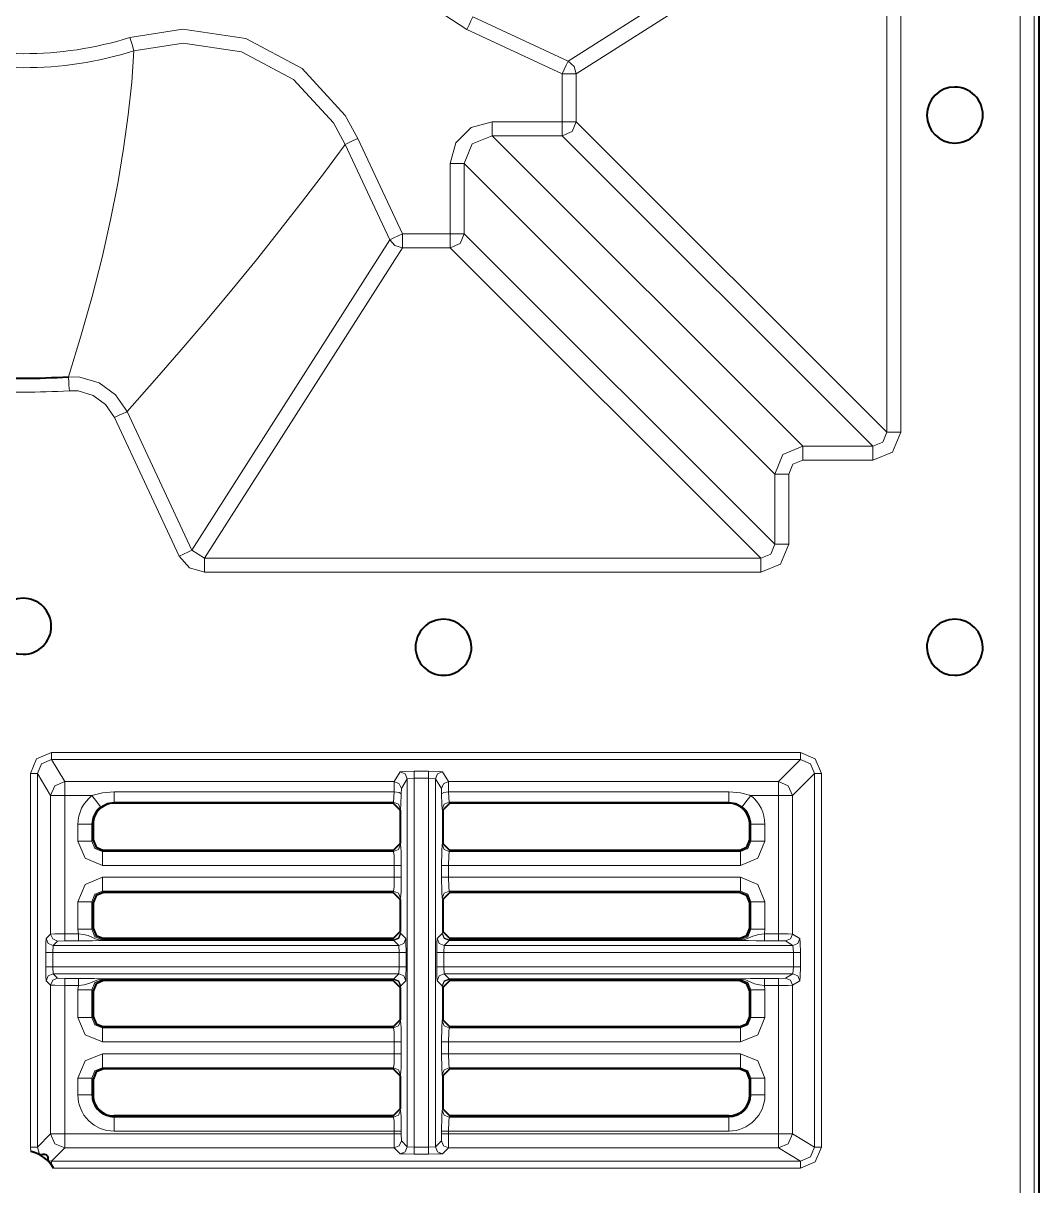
# Model space of a CAD drawing. Header units: millimetres. Extents: x 0 to 2941, y -405 to 1422.
# Drawn here: x 1199.1 to 1271.6, y 946.7 to 1029.7 of the extents above; entities that cross this region are included whole.
import ezdxf

# ---------------------------------------------------------------- set-up
doc = ezdxf.new("R2010")
doc.units = ezdxf.units.MM
doc.layers.add('FINE', color=9, linetype='Continuous')
doc.layers.add('OUTLINE', color=7, linetype='Continuous')

msp = doc.modelspace()

# ---------------------------------------------------------------- linework, layer by layer
at = {"layer": 'FINE', "lineweight": 9}
for p, q in [((1270.226, 715.717), (1270.226, 1265.691)), ((1237.965, 1027.029), (1260.137, 1041.154)), ((1260.713, 1040.249), (1238.541, 1026.124)), ((1260.713, 1000.542), (1260.713, 1040.249)), ((1261.711, 1040.249), (1261.711, 1000.542)), ((1231.161, 1030.202), (1237.965, 1027.029)), ((1237.543, 1026.124), (1230.739, 1029.297)), ((1237.543, 1022.714), (1237.543, 1026.124)), ((1238.541, 1026.124), (1238.541, 1022.714)), ((1232.538, 1022.714), (1237.543, 1022.714)), ((1238.541, 1022.714), (1260.713, 1000.542)), ((1259.715, 999.544), (1237.543, 1021.716)), ((1252.713, 997.547), (1230.541, 1019.719)), ((1230.541, 1019.719), (1230.541, 1014.714)), ((1230.541, 1014.714), (1252.713, 992.542)), ((1211.103, 992.12), (1225.228, 1014.292)), ((1226.133, 1013.716), (1212.008, 991.544)), ((1229.543, 1013.716), (1226.133, 1013.716)), ((1251.715, 991.544), (1229.543, 1013.716)), ((1206.485, 1002.024), (1211.103, 992.12)), ((1210.198, 991.698), (1205.58, 1001.602)), ((1252.713, 992.542), (1252.713, 997.547)), ((1253.711, 997.547), (1253.711, 992.542)), ((1211.103, 992.12), (1212.008, 991.544)), ((1212.008, 991.544), (1251.715, 991.544)), ((1251.715, 990.546), (1212.008, 990.546)), ((1201.078, 977.668), (1254.547, 977.668)), ((1201.078, 977.168), (1202.023, 975.594)), ((1199.58, 949.503), (1199.58, 976.168)), ((1201.023, 974.594), (1200.079, 976.168)), ((1200.079, 976.168), (1200.079, 949.503)), ((1225.556, 975.594), (1225.976, 976.294)), ((1226.976, 976.337), (1228.002, 976.337)), ((1255.546, 976.169), (1253.971, 974.594)), ((1255.546, 949.502), (1255.546, 976.169)), ((1256.045, 976.169), (1256.045, 949.502)), ((1202.023, 975.594), (1225.556, 975.594)), ((1225.544, 974.866), (1225.556, 975.594)), ((1226.476, 975.795), (1226.056, 975.094)), ((1226.976, 975.837), (1226.476, 975.795)), ((1226.476, 949.527), (1226.476, 975.795)), ((1228.002, 975.837), (1226.976, 975.837)), ((1228.502, 975.795), (1228.002, 975.837)), ((1229.422, 975.594), (1229.434, 974.866)), ((1201.023, 964.715), (1201.023, 974.594)), ((1202.023, 974.594), (1202.023, 964.728)), ((1203.971, 974.594), (1202.023, 974.594)), ((1205.548, 974.866), (1225.544, 974.866)), ((1225.508, 974.138), (1225.544, 974.866)), ((1226.056, 975.094), (1226.044, 974.73)), ((1228.934, 974.73), (1228.922, 975.094)), ((1229.434, 974.866), (1229.47, 974.138)), ((1225.508, 974.138), (1205.548, 974.138)), ((1205.548, 974.138), (1205.548, 974.053)), ((1225.466, 974.053), (1225.508, 974.138)), ((1249.429, 974.138), (1229.47, 974.138)), ((1229.47, 974.138), (1229.512, 974.053)), ((1249.429, 974.053), (1249.429, 974.138)), ((1229.013, 973.553), (1228.97, 973.639)), ((1202.969, 971.355), (1202.969, 972.553)), ((1203.967, 972.553), (1203.967, 971.355)), ((1204.049, 972.553), (1203.967, 972.553)), ((1252.009, 972.553), (1252.009, 971.355)), ((1203.967, 971.355), (1204.049, 971.436)), ((1225.965, 971.187), (1226.006, 971.105)), ((1228.972, 971.105), (1229.013, 971.187)), ((1250.929, 971.436), (1251.01, 971.355)), ((1204.797, 970.687), (1204.716, 970.606)), ((1229.512, 970.687), (1229.471, 970.606)), ((1229.471, 970.606), (1250.262, 970.606)), ((1250.262, 970.606), (1250.18, 970.687)), ((1225.543, 969.607), (1204.716, 969.607)), ((1225.543, 968.767), (1225.543, 969.607)), ((1226.043, 969.607), (1226.043, 968.767)), ((1228.934, 968.767), (1228.934, 969.607)), ((1204.716, 968.767), (1225.543, 968.767)), ((1229.434, 968.767), (1250.262, 968.767)), ((1202.969, 965.055), (1202.969, 967.02)), ((1225.506, 967.769), (1204.716, 967.769)), ((1204.716, 967.769), (1204.797, 967.687)), ((1225.466, 967.687), (1225.506, 967.769)), ((1226.006, 967.269), (1225.965, 967.187)), ((1229.013, 967.187), (1228.972, 967.269)), ((1250.18, 967.687), (1250.262, 967.769)), ((1252.009, 967.02), (1252.009, 965.055)), ((1200.708, 964.4), (1201.023, 964.715)), ((1225.965, 964.887), (1226.006, 964.805)), ((1226.006, 964.805), (1226.014, 964.757)), ((1228.606, 964.4), (1228.964, 964.757)), ((1228.964, 964.757), (1228.972, 964.805)), ((1228.972, 964.805), (1229.013, 964.887)), ((1252.009, 965.055), (1251.978, 964.728)), ((1251.978, 964.728), (1252.972, 964.728)), ((1201.208, 963.9), (1201.182, 963.4)), ((1201.523, 964.215), (1201.208, 963.9)), ((1202.023, 964.228), (1201.523, 964.215)), ((1202.999, 964.228), (1202.023, 964.228)), ((1204.797, 964.387), (1204.716, 964.306)), ((1204.716, 964.274), (1225.514, 964.274)), ((1225.514, 964.257), (1204.716, 964.257)), ((1225.514, 964.274), (1225.506, 964.306)), ((1225.897, 963.4), (1225.872, 963.9)), ((1229.106, 963.9), (1229.081, 963.4)), ((1229.463, 964.257), (1229.106, 963.9)), ((1229.106, 963.9), (1253.998, 963.9)), ((1229.471, 964.306), (1229.463, 964.274)), ((1229.463, 964.274), (1250.262, 964.274)), ((1250.262, 964.257), (1229.463, 964.257)), ((1229.512, 964.387), (1229.471, 964.306)), ((1229.471, 964.306), (1250.262, 964.306)), ((1250.262, 964.306), (1250.18, 964.387)), ((1252.972, 964.228), (1251.978, 964.228)), ((1253.471, 964.216), (1252.972, 964.228)), ((1253.998, 963.9), (1253.471, 964.216)), ((1254.04, 963.4), (1253.998, 963.9)), ((1200.682, 962.375), (1200.682, 963.4)), ((1201.182, 963.4), (1201.182, 962.375)), ((1226.397, 963.4), (1226.397, 962.375)), ((1228.581, 962.375), (1228.581, 963.4)), ((1229.081, 963.4), (1229.081, 962.375)), ((1254.04, 963.4), (1229.081, 963.4)), ((1254.54, 963.4), (1254.54, 962.375)), ((1201.182, 962.375), (1225.897, 962.375)), ((1201.182, 962.375), (1201.208, 961.874)), ((1225.872, 961.874), (1225.897, 962.375)), ((1229.081, 962.375), (1229.106, 961.874)), ((1253.998, 961.874), (1254.04, 962.375)), ((1201.023, 961.06), (1200.708, 961.375)), ((1201.208, 961.874), (1201.523, 961.559)), ((1225.872, 961.874), (1201.208, 961.874)), ((1201.523, 961.559), (1202.023, 961.547)), ((1202.023, 961.547), (1202.999, 961.547)), ((1204.716, 961.517), (1225.514, 961.517)), ((1225.514, 961.501), (1204.716, 961.501)), ((1204.716, 961.469), (1204.797, 961.387)), ((1225.506, 961.469), (1204.716, 961.469)), ((1225.466, 961.387), (1225.506, 961.469)), ((1225.506, 961.469), (1225.514, 961.501)), ((1225.514, 961.517), (1225.872, 961.874)), ((1226.371, 961.375), (1226.014, 961.017)), ((1229.463, 961.517), (1250.262, 961.517)), ((1250.262, 961.501), (1229.463, 961.501)), ((1229.463, 961.501), (1229.471, 961.469)), ((1250.18, 961.387), (1250.262, 961.469)), ((1251.978, 961.547), (1252.972, 961.547)), ((1252.972, 961.547), (1253.471, 961.559)), ((1253.471, 961.559), (1253.998, 961.874)), ((1254.497, 961.375), (1253.971, 961.059)), ((1201.023, 950.447), (1201.023, 961.06)), ((1204.049, 960.638), (1203.967, 960.72)), ((1203.967, 960.72), (1203.967, 958.755)), ((1226.006, 960.969), (1225.965, 960.887)), ((1226.014, 961.017), (1226.006, 960.969)), ((1228.972, 960.969), (1228.964, 961.017)), ((1229.013, 960.887), (1228.972, 960.969)), ((1251.01, 960.72), (1250.929, 960.638)), ((1251.01, 958.755), (1251.01, 960.72)), ((1252.972, 961.047), (1251.978, 961.047)), ((1251.978, 961.047), (1252.009, 960.72)), ((1252.009, 960.72), (1252.009, 958.755)), ((1252.972, 950.447), (1252.972, 961.047)), ((1253.971, 961.059), (1253.971, 950.447)), ((1203.967, 958.755), (1204.049, 958.836)), ((1250.929, 958.836), (1251.01, 958.755)), ((1204.797, 958.087), (1204.716, 958.006)), ((1225.965, 958.587), (1226.006, 958.505)), ((1228.972, 958.505), (1229.013, 958.587)), ((1229.512, 958.087), (1229.471, 958.006)), ((1229.471, 958.006), (1250.262, 958.006)), ((1250.262, 958.006), (1250.18, 958.087)), ((1225.543, 957.007), (1204.716, 957.007)), ((1225.543, 956.167), (1225.543, 957.007)), ((1226.043, 957.007), (1226.043, 956.167)), ((1228.934, 956.167), (1228.934, 957.007)), ((1250.262, 957.007), (1229.434, 957.007)), ((1204.716, 956.167), (1225.543, 956.167)), ((1226.006, 954.669), (1225.965, 954.587)), ((1229.013, 954.587), (1228.972, 954.669)), ((1250.262, 955.169), (1229.471, 955.169)), ((1229.471, 955.169), (1229.512, 955.087)), ((1250.18, 955.087), (1250.262, 955.169)), ((1202.969, 953.222), (1202.969, 954.42)), ((1204.049, 954.338), (1203.967, 954.42)), ((1203.967, 954.42), (1203.967, 953.222)), ((1251.01, 954.42), (1250.929, 954.338)), ((1252.009, 954.42), (1252.009, 953.222)), ((1203.967, 953.222), (1204.049, 953.222)), ((1225.965, 952.222), (1226.006, 952.14)), ((1228.972, 952.14), (1229.013, 952.222)), ((1205.548, 951.722), (1205.548, 951.641)), ((1205.548, 951.641), (1225.506, 951.641)), ((1225.506, 951.641), (1225.466, 951.722)), ((1229.512, 951.722), (1229.471, 951.641)), ((1229.471, 951.641), (1249.429, 951.641)), ((1249.429, 951.641), (1249.429, 951.722)), ((1200.079, 949.503), (1201.023, 950.447)), ((1202.023, 950.447), (1225.543, 950.447)), ((1225.543, 950.643), (1205.548, 950.643)), ((1225.543, 950.447), (1225.543, 950.643)), ((1228.922, 949.947), (1228.934, 950.447)), ((1228.934, 950.447), (1228.934, 950.643)), ((1249.429, 950.643), (1229.434, 950.643)), ((1229.434, 950.643), (1229.434, 950.447)), ((1229.434, 950.447), (1252.972, 950.447)), ((1253.971, 950.447), (1255.546, 949.502)), ((1226.056, 949.947), (1226.476, 949.527)), ((1228.502, 949.527), (1228.922, 949.947)), ((1199.615, 949.18), (1199.58, 949.503)), ((1200.079, 949.503), (1200.237, 948.964)), ((1202.023, 949.447), (1201.079, 948.503)), ((1225.556, 949.447), (1202.023, 949.447)), ((1225.976, 949.027), (1225.556, 949.447)), ((1226.476, 949.527), (1226.976, 949.502)), ((1228.002, 949.002), (1226.976, 949.002)), ((1228.002, 949.502), (1228.502, 949.527)), ((1229.422, 949.447), (1229.001, 949.027)), ((1252.972, 949.447), (1229.422, 949.447)), ((1254.546, 948.503), (1252.972, 949.447)), ((1200.824, 948.536), (1201.079, 948.503)), ((1201.079, 948.503), (1254.546, 948.503)), ((1254.546, 948.003), (1201.224, 948.003))]:
    msp.add_line(p, q, dxfattribs=at)
for points in [[(1271.226, 1265.691), (1271.226, 715.717), (1271.235, 715.699)], [(1231.161, 1030.202), (1231.122, 1030.119), (1231.029, 1029.919), (1230.895, 1029.632), (1230.739, 1029.297)], [(1206.674, 1028.724), (1210.461, 1029.332), (1214.956, 1028.646), (1218.967, 1026.51), (1222.046, 1023.168), (1222.96, 1021.518), (1226.133, 1014.714)], [(1206.674, 1028.724), (1206.783, 1028.371), (1206.877, 1028.068), (1206.943, 1027.858), (1206.97, 1027.77)], [(1202.291, 1004.505), (1203.186, 1007.409), (1203.986, 1010.244), (1204.69, 1013.008), (1205.299, 1015.698), (1205.815, 1018.31), (1206.231, 1020.798), (1206.561, 1023.206), (1206.807, 1025.531), (1206.97, 1027.77)], [(1222.055, 1021.096), (1221.208, 1022.625), (1218.357, 1025.721), (1214.642, 1027.699), (1210.478, 1028.334), (1206.97, 1027.77)], [(1237.965, 1027.029), (1237.833, 1026.746), (1237.543, 1026.124)], [(1237.965, 1027.029), (1238.384, 1026.66), (1238.541, 1026.124)], [(1238.541, 1026.124), (1238.229, 1026.124), (1237.543, 1026.124)], [(1226.133, 1014.714), (1229.543, 1014.714), (1229.543, 1019.719), (1229.944, 1021.217), (1231.04, 1022.313), (1232.538, 1022.714)], [(1232.538, 1022.714), (1232.538, 1022.028), (1232.538, 1021.716)], [(1238.541, 1022.714), (1238.248, 1022.009), (1237.543, 1021.716), (1232.538, 1021.716)], [(1237.543, 1022.714), (1237.543, 1022.028), (1237.543, 1021.716)], [(1238.541, 1022.714), (1238.229, 1022.714), (1237.543, 1022.714)], [(1222.055, 1021.096), (1220.564, 1019.084), (1219.008, 1017.04), (1217.389, 1014.964), (1215.707, 1012.858), (1213.961, 1010.721), (1212.184, 1008.592), (1210.346, 1006.432), (1208.446, 1004.243), (1206.485, 1002.024)], [(1222.96, 1021.518), (1222.625, 1021.362), (1222.338, 1021.228), (1222.138, 1021.135), (1222.055, 1021.096)], [(1226.133, 1013.716), (1225.597, 1013.873), (1225.228, 1014.292), (1222.055, 1021.096)], [(1232.538, 1021.716), (1231.124, 1021.133), (1230.541, 1019.719)], [(1232.538, 1021.716), (1254.71, 999.544), (1259.715, 999.544)], [(1229.543, 1019.719), (1230.229, 1019.719), (1230.541, 1019.719)], [(1226.133, 1014.714), (1225.51, 1014.424), (1225.228, 1014.292)], [(1226.133, 1014.714), (1226.133, 1014.028), (1226.133, 1013.716)], [(1229.543, 1014.714), (1230.229, 1014.714), (1230.541, 1014.714)], [(1229.543, 1014.714), (1229.543, 1014.028), (1229.543, 1013.716)], [(1230.541, 1014.714), (1230.248, 1014.009), (1229.543, 1013.716)], [(1202.291, 1004.505), (1202.297, 1004.413), (1202.311, 1004.194), (1202.332, 1003.877), (1202.357, 1003.509)], [(1202.291, 1004.505), (1203.102, 1004.482), (1204.489, 1004.066), (1205.661, 1003.215), (1206.485, 1002.024)], [(1205.58, 1001.602), (1204.947, 1002.517), (1204.046, 1003.172), (1202.98, 1003.491), (1202.357, 1003.509)], [(1206.485, 1002.024), (1206.402, 1001.985), (1206.202, 1001.892), (1205.915, 1001.758), (1205.58, 1001.602)], [(1259.715, 999.544), (1260.422, 999.835), (1260.713, 1000.542)], [(1261.711, 1000.542), (1261.127, 999.13), (1259.715, 998.546)], [(1260.713, 1000.542), (1261.025, 1000.542), (1261.711, 1000.542)], [(1252.713, 997.547), (1253.299, 998.958), (1254.71, 999.544)], [(1254.71, 999.544), (1254.71, 999.232), (1254.71, 998.546)], [(1259.715, 999.544), (1259.715, 999.232), (1259.715, 998.546)], [(1259.715, 998.546), (1254.71, 998.546), (1254.004, 998.253), (1253.711, 997.547)], [(1252.713, 997.547), (1253.025, 997.547), (1253.711, 997.547)], [(1211.103, 992.12), (1210.82, 991.989), (1210.198, 991.698)], [(1251.715, 991.544), (1252.422, 991.835), (1252.713, 992.542)], [(1253.711, 992.542), (1253.127, 991.13), (1251.715, 990.546)], [(1252.713, 992.542), (1253.025, 992.542), (1253.711, 992.542)], [(1212.008, 990.546), (1210.935, 990.858), (1210.198, 991.698)], [(1212.008, 991.544), (1212.008, 991.232), (1212.008, 990.546)], [(1251.715, 991.544), (1251.715, 991.232), (1251.715, 990.546)], [(1199.58, 976.168), (1200.018, 977.228), (1201.078, 977.668)], [(1201.078, 977.168), (1200.372, 976.875), (1200.079, 976.168)], [(1201.078, 977.668), (1201.078, 977.322), (1201.078, 977.168)], [(1252.972, 975.594), (1254.547, 977.168), (1201.078, 977.168)], [(1254.547, 977.168), (1254.547, 977.322), (1254.547, 977.668)], [(1254.547, 977.668), (1255.606, 977.229), (1256.045, 976.169)], [(1255.546, 976.169), (1255.254, 976.876), (1254.547, 977.168)], [(1199.58, 976.168), (1199.928, 976.168), (1200.079, 976.168)], [(1225.976, 976.294), (1226.278, 976.324), (1226.976, 976.337)], [(1225.976, 976.294), (1226.329, 976.147), (1226.476, 975.795)], [(1226.976, 976.337), (1226.976, 976.183), (1226.976, 975.837)], [(1228.002, 976.337), (1228.002, 976.183), (1228.002, 975.837)], [(1228.002, 976.337), (1228.7, 976.324), (1229.001, 976.294)], [(1229.001, 976.294), (1228.648, 976.147), (1228.502, 975.795)], [(1229.001, 976.294), (1229.422, 975.594), (1252.972, 975.594)], [(1255.546, 976.169), (1255.7, 976.169), (1256.045, 976.169)], [(1201.023, 974.594), (1201.316, 975.301), (1202.023, 975.594)], [(1202.023, 975.594), (1202.023, 975.286), (1202.023, 974.594)], [(1225.556, 975.594), (1225.909, 975.447), (1226.056, 975.094)], [(1226.976, 975.837), (1226.976, 949.502), (1228.002, 949.502), (1228.002, 975.837)], [(1228.922, 975.094), (1228.502, 975.795), (1228.502, 949.527)], [(1229.422, 975.594), (1229.068, 975.447), (1228.922, 975.094)], [(1252.972, 974.594), (1252.972, 975.286), (1252.972, 975.594)], [(1252.972, 975.594), (1253.678, 975.3), (1253.971, 974.594)], [(1201.023, 974.594), (1201.325, 974.594), (1202.023, 974.594)], [(1203.971, 974.594), (1204.728, 974.798), (1205.548, 974.866)], [(1203.971, 974.594), (1204.392, 974.05), (1204.581, 973.804)], [(1205.548, 974.866), (1205.548, 974.356), (1205.548, 974.138)], [(1225.544, 974.866), (1225.893, 974.825), (1226.044, 974.73)], [(1226.044, 974.73), (1226.031, 973.965), (1226.008, 973.639), (1225.965, 973.553)], [(1229.434, 974.866), (1229.085, 974.825), (1228.934, 974.73)], [(1228.97, 973.639), (1228.947, 973.965), (1228.934, 974.73)], [(1229.434, 974.866), (1249.429, 974.866), (1250.265, 974.795), (1251.007, 974.594)], [(1249.429, 974.866), (1249.429, 974.356), (1249.429, 974.138)], [(1250.396, 973.804), (1250.586, 974.05), (1251.007, 974.594)], [(1252.972, 964.728), (1252.972, 974.594), (1251.007, 974.594)], [(1252.972, 974.594), (1253.664, 974.594), (1253.971, 974.594)], [(1253.971, 974.594), (1253.971, 964.715), (1254.497, 964.4)], [(1225.508, 974.138), (1225.862, 973.992), (1226.008, 973.639)], [(1229.47, 974.138), (1229.116, 973.992), (1228.97, 973.639)], [(1250.396, 973.804), (1249.942, 974.051), (1249.429, 974.138)], [(1202.969, 972.553), (1203.657, 972.553), (1203.967, 972.553)], [(1251.01, 971.355), (1251.01, 972.553), (1250.929, 972.553)], [(1251.01, 972.553), (1251.321, 972.553), (1252.009, 972.553)], [(1202.969, 971.355), (1203.657, 971.355), (1203.967, 971.355)], [(1204.716, 969.607), (1203.48, 970.119), (1202.969, 971.355)], [(1203.967, 971.355), (1204.185, 970.824), (1204.716, 970.606)], [(1250.262, 970.606), (1250.793, 970.824), (1251.01, 971.355)], [(1252.009, 971.355), (1251.498, 970.119), (1250.262, 969.607)], [(1251.01, 971.355), (1251.321, 971.355), (1252.009, 971.355)], [(1204.716, 970.606), (1225.506, 970.606), (1225.466, 970.687)], [(1204.716, 970.606), (1204.716, 970.296), (1204.716, 969.607)], [(1226.006, 971.105), (1225.859, 970.752), (1225.506, 970.606)], [(1225.543, 969.607), (1225.533, 970.296), (1225.506, 970.606)], [(1226.006, 971.105), (1226.033, 970.64), (1226.043, 969.607)], [(1228.934, 969.607), (1228.945, 970.64), (1228.972, 971.105)], [(1229.471, 970.606), (1229.118, 970.752), (1228.972, 971.105)], [(1229.471, 970.606), (1229.445, 970.296), (1229.434, 969.607)], [(1250.262, 970.606), (1250.262, 970.296), (1250.262, 969.607)], [(1226.043, 969.607), (1225.892, 969.607), (1225.543, 969.607)], [(1228.934, 969.607), (1229.085, 969.607), (1229.434, 969.607)], [(1250.262, 969.607), (1229.434, 969.607), (1229.434, 968.767)], [(1202.969, 967.02), (1203.48, 968.256), (1204.716, 968.767)], [(1204.716, 968.767), (1204.716, 968.079), (1204.716, 967.769)], [(1225.506, 967.769), (1225.533, 968.079), (1225.543, 968.767)], [(1226.043, 968.767), (1225.892, 968.767), (1225.543, 968.767)], [(1226.043, 968.767), (1226.033, 967.735), (1226.006, 967.269)], [(1228.934, 968.767), (1229.085, 968.767), (1229.434, 968.767)], [(1228.972, 967.269), (1228.945, 967.735), (1228.934, 968.767)], [(1229.434, 968.767), (1229.445, 968.079), (1229.471, 967.769)], [(1250.262, 968.767), (1250.262, 968.079), (1250.262, 967.769)], [(1250.262, 968.767), (1251.498, 968.256), (1252.009, 967.02)], [(1202.969, 967.02), (1203.657, 967.02), (1203.967, 967.02)], [(1204.716, 967.769), (1204.185, 967.551), (1203.967, 967.02)], [(1204.049, 966.938), (1203.967, 967.02), (1203.967, 965.055), (1204.049, 965.136)], [(1226.006, 967.269), (1225.859, 967.622), (1225.506, 967.769)], [(1228.972, 967.269), (1229.118, 967.622), (1229.471, 967.769)], [(1250.262, 967.769), (1229.471, 967.769), (1229.512, 967.687)], [(1251.01, 967.02), (1250.793, 967.551), (1250.262, 967.769)], [(1250.929, 965.136), (1251.01, 965.055), (1251.01, 967.02), (1250.929, 966.938)], [(1251.01, 967.02), (1251.321, 967.02), (1252.009, 967.02)], [(1201.023, 964.715), (1201.325, 964.724), (1202.023, 964.728)], [(1201.523, 964.215), (1201.17, 964.362), (1201.023, 964.715)], [(1202.023, 964.728), (1202.999, 964.728), (1202.969, 965.055)], [(1202.023, 964.228), (1202.023, 964.379), (1202.023, 964.728)], [(1202.969, 965.055), (1203.657, 965.055), (1203.967, 965.055)], [(1202.999, 964.228), (1202.999, 964.379), (1202.999, 964.728)], [(1202.999, 964.728), (1203.363, 964.685), (1203.706, 964.607), (1204.224, 964.382), (1204.361, 964.331), (1204.467, 964.302), (1204.613, 964.279), (1204.683, 964.274), (1204.716, 964.274)], [(1203.967, 965.055), (1204.185, 964.524), (1204.716, 964.306)], [(1225.506, 964.306), (1225.859, 964.452), (1226.006, 964.805)], [(1225.514, 964.257), (1225.868, 964.404), (1226.014, 964.757)], [(1225.514, 964.274), (1225.867, 964.417), (1226.014, 964.757)], [(1226.014, 964.757), (1226.371, 964.4), (1226.389, 964.098), (1226.397, 963.4)], [(1228.964, 964.757), (1229.11, 964.404), (1229.463, 964.257)], [(1228.964, 964.757), (1229.111, 964.417), (1229.463, 964.274)], [(1228.972, 964.805), (1229.118, 964.452), (1229.471, 964.306)], [(1250.262, 964.306), (1250.793, 964.524), (1251.01, 965.055)], [(1250.262, 964.306), (1250.262, 964.295), (1250.262, 964.274), (1250.332, 964.276), (1250.419, 964.285), (1250.658, 964.345), (1251.158, 964.567), (1251.572, 964.678), (1251.978, 964.728)], [(1251.01, 965.055), (1251.321, 965.055), (1252.009, 965.055)], [(1251.978, 964.728), (1251.978, 964.379), (1251.978, 964.228)], [(1252.972, 964.728), (1252.972, 964.379), (1252.972, 964.228)], [(1252.972, 964.728), (1253.664, 964.724), (1253.971, 964.715)], [(1253.971, 964.715), (1253.825, 964.362), (1253.471, 964.216)], [(1200.682, 963.4), (1200.69, 964.098), (1200.708, 964.4)], [(1201.208, 963.9), (1200.854, 964.047), (1200.708, 964.4)], [(1201.208, 963.9), (1225.872, 963.9), (1225.514, 964.257)], [(1204.716, 964.257), (1204.704, 964.257), (1204.676, 964.257), (1204.617, 964.256), (1204.568, 964.254), (1204.494, 964.252), (1204, 964.237), (1203.529, 964.231), (1202.999, 964.228)], [(1204.716, 964.306), (1225.506, 964.306), (1225.466, 964.387)], [(1204.716, 964.306), (1204.716, 964.295), (1204.716, 964.274)], [(1204.716, 964.257), (1204.716, 964.262), (1204.716, 964.274)], [(1225.514, 964.257), (1225.514, 964.262), (1225.514, 964.274)], [(1225.872, 963.9), (1226.225, 964.047), (1226.371, 964.4)], [(1228.581, 963.4), (1228.588, 964.098), (1228.606, 964.4)], [(1228.606, 964.4), (1228.753, 964.047), (1229.106, 963.9)], [(1229.463, 964.274), (1229.463, 964.262), (1229.463, 964.257)], [(1250.262, 964.274), (1250.262, 964.262), (1250.262, 964.257)], [(1251.978, 964.228), (1251.387, 964.231), (1250.839, 964.241), (1250.431, 964.253), (1250.323, 964.257), (1250.289, 964.257), (1250.262, 964.257)], [(1254.497, 964.4), (1254.351, 964.047), (1253.998, 963.9)], [(1254.497, 964.4), (1254.527, 964.098), (1254.54, 963.4)], [(1201.182, 963.4), (1200.833, 963.4), (1200.682, 963.4)], [(1225.897, 962.375), (1225.897, 963.4), (1201.182, 963.4)], [(1225.897, 963.4), (1226.246, 963.4), (1226.397, 963.4)], [(1228.581, 963.4), (1228.732, 963.4), (1229.081, 963.4)], [(1229.081, 962.375), (1254.04, 962.375), (1254.04, 963.4)], [(1254.54, 963.4), (1254.386, 963.4), (1254.04, 963.4)], [(1201.182, 962.375), (1200.833, 962.375), (1200.682, 962.375)], [(1200.708, 961.375), (1200.69, 961.677), (1200.682, 962.375)], [(1225.897, 962.375), (1226.246, 962.375), (1226.397, 962.375)], [(1226.397, 962.375), (1226.389, 961.677), (1226.371, 961.375)], [(1228.581, 962.375), (1228.732, 962.375), (1229.081, 962.375)], [(1228.964, 961.017), (1228.606, 961.375), (1228.588, 961.677), (1228.581, 962.375)], [(1254.54, 962.375), (1254.386, 962.375), (1254.04, 962.375)], [(1254.54, 962.375), (1254.527, 961.677), (1254.497, 961.375)], [(1201.208, 961.874), (1200.854, 961.728), (1200.708, 961.375)], [(1201.523, 961.559), (1201.17, 961.413), (1201.023, 961.06)], [(1202.023, 961.547), (1202.023, 961.396), (1202.023, 961.047)], [(1202.999, 961.547), (1202.999, 961.396), (1202.999, 961.047)], [(1202.999, 961.547), (1203.591, 961.544), (1204.139, 961.534), (1204.547, 961.521), (1204.655, 961.518), (1204.689, 961.518), (1204.716, 961.517)], [(1204.716, 961.501), (1204.646, 961.499), (1204.559, 961.49), (1204.32, 961.43), (1203.82, 961.208), (1203.406, 961.097), (1202.999, 961.047)], [(1204.716, 961.469), (1204.185, 961.251), (1203.967, 960.72)], [(1204.716, 961.517), (1204.716, 961.513), (1204.716, 961.501)], [(1204.716, 961.501), (1204.716, 961.479), (1204.716, 961.469)], [(1225.506, 961.469), (1225.859, 961.322), (1226.006, 960.969)], [(1225.514, 961.517), (1225.868, 961.371), (1226.014, 961.017)], [(1225.514, 961.501), (1225.514, 961.513), (1225.514, 961.517)], [(1225.514, 961.501), (1225.867, 961.358), (1226.014, 961.017)], [(1225.872, 961.874), (1226.225, 961.728), (1226.371, 961.375)], [(1228.606, 961.375), (1228.753, 961.728), (1229.106, 961.874)], [(1228.964, 961.017), (1229.11, 961.371), (1229.463, 961.517)], [(1228.964, 961.017), (1229.111, 961.358), (1229.463, 961.501)], [(1228.972, 960.969), (1229.118, 961.322), (1229.471, 961.469)], [(1253.998, 961.874), (1229.106, 961.874), (1229.463, 961.517)], [(1229.463, 961.517), (1229.463, 961.513), (1229.463, 961.501)], [(1250.262, 961.469), (1229.471, 961.469), (1229.512, 961.387)], [(1250.262, 961.517), (1250.274, 961.517), (1250.301, 961.518), (1250.361, 961.519), (1250.41, 961.52), (1250.484, 961.523), (1250.978, 961.537), (1251.448, 961.544), (1251.978, 961.547)], [(1250.262, 961.501), (1250.262, 961.513), (1250.262, 961.517)], [(1250.262, 961.501), (1250.262, 961.479), (1250.262, 961.469)], [(1251.978, 961.047), (1251.615, 961.09), (1251.272, 961.168), (1250.754, 961.392), (1250.617, 961.444), (1250.51, 961.473), (1250.364, 961.496), (1250.294, 961.5), (1250.262, 961.501)], [(1251.01, 960.72), (1250.793, 961.251), (1250.262, 961.469)], [(1251.978, 961.047), (1251.978, 961.396), (1251.978, 961.547)], [(1252.972, 961.047), (1252.972, 961.396), (1252.972, 961.547)], [(1253.971, 961.059), (1253.825, 961.412), (1253.471, 961.559)], [(1254.497, 961.375), (1254.351, 961.728), (1253.998, 961.874)], [(1202.023, 961.047), (1201.325, 961.051), (1201.023, 961.06)], [(1202.999, 961.047), (1202.023, 961.047), (1202.023, 950.447)], [(1202.969, 958.755), (1202.969, 960.72), (1202.999, 961.047)], [(1202.969, 960.72), (1203.657, 960.72), (1203.967, 960.72)], [(1251.01, 960.72), (1251.321, 960.72), (1252.009, 960.72)], [(1253.971, 961.059), (1253.664, 961.05), (1252.972, 961.047)], [(1202.969, 958.755), (1203.657, 958.755), (1203.967, 958.755)], [(1204.716, 957.007), (1203.48, 957.519), (1202.969, 958.755)], [(1203.967, 958.755), (1204.185, 958.224), (1204.716, 958.006)], [(1250.262, 958.006), (1250.793, 958.224), (1251.01, 958.755)], [(1252.009, 958.755), (1251.498, 957.519), (1250.262, 957.007)], [(1251.01, 958.755), (1251.321, 958.755), (1252.009, 958.755)], [(1204.716, 958.006), (1225.506, 958.006), (1225.466, 958.087)], [(1204.716, 958.006), (1204.716, 957.696), (1204.716, 957.007)], [(1226.006, 958.505), (1225.859, 958.152), (1225.506, 958.006)], [(1225.543, 957.007), (1225.533, 957.696), (1225.506, 958.006)], [(1226.006, 958.505), (1226.033, 958.04), (1226.043, 957.007)], [(1228.934, 957.007), (1228.945, 958.04), (1228.972, 958.505)], [(1229.471, 958.006), (1229.118, 958.152), (1228.972, 958.505)], [(1229.471, 958.006), (1229.445, 957.696), (1229.434, 957.007)], [(1250.262, 958.006), (1250.262, 957.696), (1250.262, 957.007)], [(1226.043, 957.007), (1225.892, 957.007), (1225.543, 957.007)], [(1229.434, 957.007), (1229.085, 957.007), (1228.934, 957.007)], [(1229.434, 957.007), (1229.434, 956.167), (1250.262, 956.167)], [(1202.969, 954.42), (1203.48, 955.656), (1204.716, 956.167)], [(1204.716, 956.167), (1204.716, 955.479), (1204.716, 955.169)], [(1225.506, 955.169), (1225.533, 955.479), (1225.543, 956.167)], [(1226.043, 956.167), (1225.892, 956.167), (1225.543, 956.167)], [(1226.043, 956.167), (1226.033, 955.135), (1226.006, 954.669)], [(1229.434, 956.167), (1229.085, 956.167), (1228.934, 956.167)], [(1228.972, 954.669), (1228.945, 955.135), (1228.934, 956.167)], [(1229.434, 956.167), (1229.445, 955.479), (1229.471, 955.169)], [(1250.262, 955.169), (1250.262, 955.479), (1250.262, 956.167)], [(1250.262, 956.167), (1251.498, 955.656), (1252.009, 954.42)], [(1204.716, 955.169), (1204.185, 954.95), (1203.967, 954.42)], [(1225.466, 955.087), (1225.506, 955.169), (1204.716, 955.169), (1204.797, 955.087)], [(1226.006, 954.669), (1225.859, 955.022), (1225.506, 955.169)], [(1229.471, 955.169), (1229.118, 955.022), (1228.972, 954.669)], [(1251.01, 954.42), (1250.793, 954.95), (1250.262, 955.169)], [(1202.969, 954.42), (1203.657, 954.42), (1203.967, 954.42)], [(1250.929, 953.222), (1251.01, 953.222), (1251.01, 954.42)], [(1251.01, 954.42), (1251.321, 954.42), (1252.009, 954.42)], [(1202.969, 953.222), (1203.657, 953.222), (1203.967, 953.222)], [(1251.01, 953.222), (1251.321, 953.222), (1252.009, 953.222)], [(1226.006, 952.14), (1225.859, 951.788), (1225.506, 951.641)], [(1226.006, 952.14), (1226.033, 951.675), (1226.043, 950.643)], [(1228.934, 950.643), (1228.945, 951.675), (1228.972, 952.14)], [(1229.471, 951.641), (1229.118, 951.788), (1228.972, 952.14)], [(1205.548, 950.643), (1205.548, 951.331), (1205.548, 951.641)], [(1225.543, 950.643), (1225.533, 951.331), (1225.506, 951.641)], [(1229.471, 951.641), (1229.445, 951.331), (1229.434, 950.643)], [(1249.429, 951.641), (1249.429, 951.331), (1249.429, 950.643)], [(1202.023, 949.447), (1201.316, 949.74), (1201.023, 950.447)], [(1201.023, 950.447), (1201.325, 950.447), (1202.023, 950.447)], [(1202.023, 949.447), (1202.023, 949.749), (1202.023, 950.447)], [(1226.043, 950.643), (1225.892, 950.643), (1225.543, 950.643)], [(1226.043, 950.447), (1225.892, 950.447), (1225.543, 950.447)], [(1225.556, 949.447), (1225.547, 949.749), (1225.543, 950.447)], [(1226.043, 950.643), (1226.043, 950.447), (1226.056, 949.947)], [(1229.434, 950.643), (1229.085, 950.643), (1228.934, 950.643)], [(1228.934, 950.447), (1229.085, 950.447), (1229.434, 950.447)], [(1229.434, 950.447), (1229.431, 949.749), (1229.422, 949.447)], [(1253.971, 950.447), (1253.678, 949.74), (1252.972, 949.447)], [(1252.972, 950.447), (1252.972, 949.749), (1252.972, 949.447)], [(1252.972, 950.447), (1253.664, 950.447), (1253.971, 950.447)], [(1226.056, 949.947), (1225.91, 949.594), (1225.556, 949.447)], [(1228.922, 949.947), (1229.068, 949.594), (1229.422, 949.447)], [(1199.58, 949.503), (1199.928, 949.503), (1200.079, 949.503)], [(1226.476, 949.527), (1226.33, 949.174), (1225.976, 949.027)], [(1226.976, 949.002), (1226.278, 949.009), (1225.976, 949.027)], [(1226.976, 949.502), (1226.976, 949.153), (1226.976, 949.002)], [(1228.002, 949.502), (1228.002, 949.153), (1228.002, 949.002)], [(1229.001, 949.027), (1228.7, 949.009), (1228.002, 949.002)], [(1228.502, 949.527), (1228.648, 949.174), (1229.001, 949.027)], [(1254.546, 948.503), (1255.253, 948.796), (1255.546, 949.502)], [(1256.045, 949.502), (1255.606, 948.442), (1254.546, 948.003)], [(1255.546, 949.502), (1255.7, 949.502), (1256.045, 949.502)], [(1201.079, 948.226), (1201.079, 948.425), (1201.079, 948.503)], [(1254.546, 948.503), (1254.546, 948.353), (1254.546, 948.003)]]:
    msp.add_lwpolyline(points, dxfattribs=at)
for points in [[(1230.739, 1029.297), (1227.527, 1031.394), (1225.966, 1033.013), (1224.663, 1034.925), (1223.727, 1036.969), (1223.13, 1039.203), (1222.923, 1041.442), (1223.1, 1043.747), (1223.533, 1045.583, 0.15187), (1223.533, 1060.798)], [(1191.46, 1028.724, 0.151851), (1206.674, 1028.724)], [(1191.163, 1027.77, 0.151872), (1206.97, 1027.77)], [(1195.776, 1003.509, 0.03306), (1202.357, 1003.509)], [(1203.971, 974.594, 0.232284), (1202.969, 972.553)], [(1252.009, 972.553, 0.232227), (1251.007, 974.594)], [(1205.548, 974.138), (1205.045, 974.055), (1204.581, 973.804, 0.232341), (1203.967, 972.553)], [(1251.011, 972.553, 0.23222), (1250.396, 973.804)], [(1202.969, 953.222, 0.414223), (1205.548, 950.642)], [(1203.967, 953.222, 0.414214), (1205.548, 951.641)], [(1249.429, 951.641, 0.414198), (1251.011, 953.222)], [(1249.429, 950.642, 0.414194), (1252.009, 953.222)]]:
    msp.add_lwpolyline(points, format="xyb", dxfattribs=at)
at = {"layer": 'OUTLINE', "lineweight": 40}
for p, q in [((1271.558, 1265.691), (1271.558, 135.691)), ((1225.466, 974.053), (1205.548, 974.053)), ((1225.965, 973.553), (1225.466, 974.053)), ((1229.512, 974.053), (1229.013, 973.553)), ((1249.429, 974.053), (1229.512, 974.053)), ((1225.965, 973.553), (1225.965, 971.187)), ((1229.013, 973.553), (1229.013, 971.187)), ((1204.049, 972.553), (1204.049, 971.436)), ((1250.929, 971.436), (1250.929, 972.553)), ((1225.466, 970.687), (1225.965, 971.187)), ((1229.013, 971.187), (1229.512, 970.687)), ((1225.466, 970.687), (1204.797, 970.687)), ((1250.18, 970.687), (1229.512, 970.687)), ((1225.466, 967.687), (1204.797, 967.687)), ((1225.965, 967.187), (1225.466, 967.687)), ((1225.965, 967.187), (1225.965, 964.887)), ((1229.512, 967.687), (1229.013, 967.187)), ((1229.013, 967.187), (1229.013, 964.887)), ((1250.18, 967.687), (1229.512, 967.687)), ((1204.049, 966.938), (1204.049, 965.136)), ((1250.929, 965.136), (1250.929, 966.938)), ((1225.466, 964.387), (1225.965, 964.887)), ((1229.013, 964.887), (1229.512, 964.387)), ((1225.466, 964.387), (1204.797, 964.387)), ((1250.18, 964.387), (1229.512, 964.387)), ((1225.466, 961.387), (1204.797, 961.387)), ((1225.965, 960.887), (1225.466, 961.387)), ((1229.512, 961.387), (1229.013, 960.887)), ((1250.18, 961.387), (1229.512, 961.387)), ((1204.049, 960.638), (1204.049, 958.836)), ((1225.965, 960.887), (1225.965, 958.587)), ((1229.013, 960.887), (1229.013, 958.587)), ((1250.929, 958.836), (1250.929, 960.638)), ((1225.466, 958.087), (1204.797, 958.087)), ((1225.466, 958.087), (1225.965, 958.587)), ((1229.013, 958.587), (1229.512, 958.087)), ((1250.18, 958.087), (1229.512, 958.087)), ((1225.466, 955.087), (1204.797, 955.087)), ((1225.965, 954.587), (1225.466, 955.087)), ((1225.965, 954.587), (1225.965, 952.222)), ((1229.512, 955.087), (1229.013, 954.587)), ((1229.013, 954.587), (1229.013, 952.222)), ((1250.18, 955.087), (1229.512, 955.087)), ((1225.466, 951.722), (1225.965, 952.222)), ((1229.013, 952.222), (1229.512, 951.722)), ((1225.466, 951.722), (1205.548, 951.722)), ((1249.429, 951.722), (1229.512, 951.722)), ((1201.224, 948.003), (1201.079, 948.226))]:
    msp.add_line(p, q, dxfattribs=at)
for points in [[(1263.567, 1023.19, 0.414201), (1265.567, 1021.19, 0.414226), (1267.567, 1023.19, 0.414226), (1265.567, 1025.19, 0.414201)], [(1197.067, 986.691, 0.414201), (1199.067, 984.69, 0.414226), (1201.067, 986.691, 0.414226), (1199.067, 988.69, 0.414201)], [(1231.067, 985.19, 0.414201), (1229.067, 987.19, 0.414214), (1227.067, 985.19, 0.414214), (1229.067, 983.19, 0.414226)], [(1267.567, 985.19, 0.414201), (1265.567, 987.19, 0.414226), (1263.567, 985.19, 0.414201), (1265.567, 983.19, 0.414226)]]:
    msp.add_lwpolyline(points, format="xyb", close=True, dxfattribs=at)
for points in [[(1195.842, 1004.505, 0.033096), (1202.291, 1004.505)], [(1205.548, 974.053, 0.414247), (1204.049, 972.553)], [(1250.929, 972.553, 0.41418), (1249.429, 974.053)], [(1204.049, 954.338), (1204.049, 953.222, 0.414247), (1205.548, 951.722)], [(1249.429, 951.722, 0.41418), (1250.929, 953.222), (1250.929, 954.338)], [(1201.224, 948.004, 0.20796), (1199.615, 949.18)]]:
    msp.add_lwpolyline(points, format="xyb", dxfattribs=at)
for points in [[(1204.049, 971.436), (1204.268, 970.907), (1204.797, 970.687)], [(1250.18, 970.687), (1250.71, 970.907), (1250.929, 971.436)], [(1204.797, 967.687), (1204.268, 967.468), (1204.049, 966.938)], [(1250.929, 966.938), (1250.71, 967.468), (1250.18, 967.687)], [(1204.049, 965.136), (1204.268, 964.607), (1204.797, 964.387)], [(1250.18, 964.387), (1250.71, 964.607), (1250.929, 965.136)], [(1204.797, 961.387), (1204.268, 961.168), (1204.049, 960.638)], [(1250.929, 960.638), (1250.71, 961.168), (1250.18, 961.387)], [(1204.049, 958.836), (1204.268, 958.307), (1204.797, 958.087)], [(1250.18, 958.087), (1250.71, 958.307), (1250.929, 958.836)], [(1204.797, 955.087), (1204.268, 954.868), (1204.049, 954.338)], [(1250.929, 954.338), (1250.71, 954.868), (1250.18, 955.087)], [(1200.237, 948.964), (1200.218, 948.971), (1200.153, 949), (1199.987, 949.068), (1199.769, 949.14), (1199.615, 949.18)], [(1200.237, 948.964), (1200.311, 948.983), (1200.481, 949.005), (1200.592, 948.995), (1200.687, 948.96), (1200.702, 948.95), (1200.709, 948.946), (1200.712, 948.943), (1200.714, 948.942), (1200.717, 948.94), (1200.719, 948.939), (1200.721, 948.937), (1200.725, 948.934), (1200.734, 948.926), (1200.752, 948.908), (1200.782, 948.869), (1200.821, 948.772), (1200.824, 948.537)], [(1201.079, 948.226), (1200.945, 948.397), (1200.866, 948.488), (1200.832, 948.525), (1200.824, 948.536)]]:
    msp.add_lwpolyline(points, dxfattribs=at)

doc.saveas('drawing.dxf')
